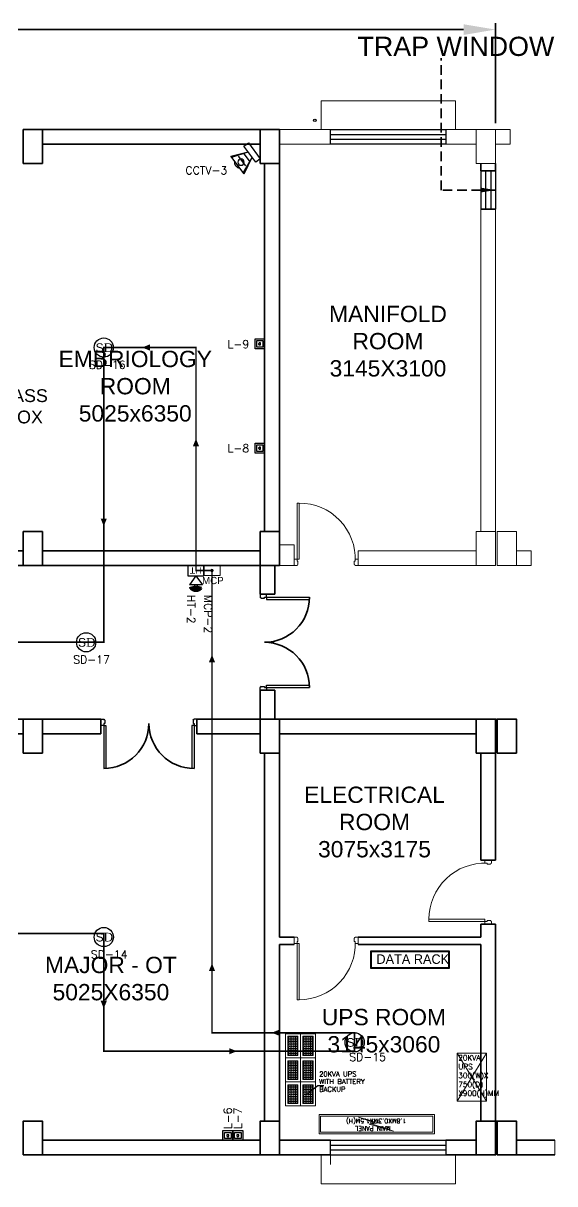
# Model space of a CAD drawing. Header units: millimetres. Extents: x 1380494 to 2061523, y -305664 to -174999.
# Drawn here: x 1834111 to 1842411, y -206533 to -188401 of the extents above; entities that cross this region are included whole.
import ezdxf
from ezdxf import colors
from ezdxf.entities.mleader import LeaderData, LeaderLine
from ezdxf.enums import TextEntityAlignment as Align
from ezdxf.math import Vec2, Vec3

# ---------------------------------------------------------------- set-up
doc = ezdxf.new("R2010")
doc.units = ezdxf.units.MM
doc.header["$LTSCALE"] = 600
doc.header["$MEASUREMENT"] = 0
doc.header["$PDMODE"] = 35
for name, pattern in [('CONTINU', [0]), ('DASHED2', [0.375, 0.25, -0.125]), ('HIDDEN', [0.375, 0.25, -0.125])]:
    doc.linetypes.add(name, pattern=pattern)
for name, color, linetype, lineweight in [('col', 5, 'Continuous', 35), ('D.F', 251, 'Continuous', 5), ('DOOR', 144, 'Continuous', 13), ('ELE- DBS', 1, 'Continuous', 9), ('ELE. DB', 1, 'Continuous', 9), ('FA-BELOW SMOKE DERECTOR', 1, 'Continuous', 25), ('FA-FIRE TEXT', 7, 'Continuous', 0), ('FA-MNUAL CALL POINT', 10, 'Continuous', 20), ('FA-SMOKE DETECTOR', 191, 'Continuous', 15), ('FA-ZONE-1 CABLE', 6, 'Continuous', 15), ('P-Wall', 250, 'Continuous', 35)]:
    doc.layers.add(name, color=color, linetype=linetype, lineweight=lineweight)
for name, color, linetype in [('DATA RACK', 1, 'Continuous'), ('ELE.ELECTRICAL PANELS', 1, 'Continuous'), ('ELE.LAN POINT', 3, 'Continuous'), ('FA-ELECTRONIC HOOTER', 6, 'Continuous'), ('Lines', 7, 'Continuous'), ('LV.CC CEMARA', 66, 'Continuous'), ('MEP_HVAC_COPPER_PIPE', 5, 'Continuous'), ('TEXT', 250, 'Continuous'), ('wall', 1, 'Continuous'), ('Window', 4, 'Continuous')]:
    doc.layers.add(name, color=color, linetype=linetype)
doc.styles.add('ARIAL', font='arial.ttf')
doc.styles.add('PDF Times New Roman', font='times.ttf')
doc.styles.add('ROMANS', font='romans.shx')
doc.styles.add('ROMANT', font='romant.shx')
doc.styles.get("Standard").update_dxf_attribs({"font": 'stylu.ttf'})
doc.styles.add('Tw Cen MT', font='TCM_____.TTF')
doc.dimstyles.get("Standard").update_dxf_attribs({"dimscale": 1.5, "dimtxt": 150, "dimasz": 150, "dimexe": 100, "dimexo": 100, "dimgap": 0.25, "dimtad": 0, "dimdec": 0, "dimzin": 0, "dimdsep": 46, "dimtxsty": 'ARIAL', "dimcen": 0.09, "dimdle": 100, "dimclrd": 7, "dimclre": 7, "dimclrt": 7, "dimadec": 0, "dimazin": 0, "dimtfac": 1, "dimtdec": 0, "dimtofl": 0, "dimtmove": 0, "dimatfit": 3, "dimfxl": 1, "dimtolj": 1, "dimtzin": 0, "dimarcsym": 0})

# ---------------------------------------------------------------- blocks, each defined once
blk = doc.blocks.new('W1800')
at = {"layer": 'wall', "color": 7}
for p, q in [((0, -58), (0, 173)), ((1800, 173), (1800, -58))]:
    blk.add_line(p, q, dxfattribs=at)
at = {"layer": 'Window'}
for p, q in [((0, 173), (1800, 173)), ((0, 98), (1800, 98)), ((1800, 18), (0, 18)), ((1800, -58), (0, -58))]:
    blk.add_line(p, q, dxfattribs=at)
blk = doc.blocks.new('A$C19B8274B')
at = {"layer": 'DOOR'}
blk.add_line((-45, 925), (-80, 925), dxfattribs=at)
at = {"layer": 'DOOR', "color": 8}
for p, q in [((-80, 50), (-80, 925)), ((-45, 50), (-45, 925)), ((-45, 50), (-80, 50)), ((-955, -50), (-955, -47.5)), ((-940, -35), (-942.5, -35)), ((-60, -35), (-57.5, -35)), ((-45, -50), (-45, -47.5))]:
    blk.add_line(p, q, dxfattribs=at)
for points in [[(-940, 15), (-955, 15), (-955, 50), (-1000, 50), (-1000, -50), (-955, -50)], [(-940, -35), (-940, 15)], [(-60, 15), (-45, 15), (-45, 50), (0, 50), (0, -50), (-45, -50)], [(-60, -35), (-60, 15)]]:
    blk.add_lwpolyline(points, dxfattribs=at)
for centre, radius, start, end in [((-80, 50), 875, 90, 182.29244), ((-955, -35), 12.5, 270, 0), ((-45, -35), 12.5, 180, 270)]:
    blk.add_arc(centre, radius, start, end, dxfattribs=at)
blk = doc.blocks.new('*D170')
at = {"layer": 'D.F', "color": 5, "lineweight": -2, "transparency": 16777216}
for p, q in [((3700, 16120), (3700, 17682)), ((36975, 16120), (36975, 17682)), ((4200, 17582), (16182, 17582)), ((36475, 17582), (24493, 17582))]:
    blk.add_line(p, q, dxfattribs=at)
at = {"layer": 'D.F', "color": 5, "transparency": 16777216}
for points in [[(4200, 17665), (4200, 17498), (3700, 17582)], [(36475, 17665), (36475, 17498), (36975, 17582)]]:
    blk.add_solid(points, dxfattribs=at)
at = {"layer": 'Defpoints', "color": 0, "transparency": 16777216}
for p in [(3700, 17582), (3700, 16020), (36975, 16020)]:
    blk.add_point(p, dxfattribs=at)
at = {"layer": 'D.F', "color": 7, "transparency": 16777216, "insert": (20337, 17582), "char_height": 750, "attachment_point": 5, "style": 'ROMANT'}
blk.add_mtext('\\A1;{\\H0.6667x;INFERTILITY CENTER}', dxfattribs=at)
blk = doc.blocks.new('Voice')
at = {"layer": 'ELE.LAN POINT', "color": 3}
for points in [[(0, -32), (128, -32), (128, 92), (0, 92)], [(22, -10), (106, -10), (106, 70), (22, 70)], [(77, 21), (70, 21), (70, 12), (58, 12), (58, 21), (51, 21), (51, 39), (77, 39)], [(76, 23), (68, 23), (68, 13), (59, 13), (59, 23), (52, 23), (52, 37), (76, 37)]]:
    blk.add_lwpolyline(points, close=True, dxfattribs=at)
blk = doc.blocks.new('RETETY')
at = {"layer": 'ELE- DBS'}
h = blk.add_hatch(dxfattribs=at)
h.set_pattern_fill('ANGLE', color=2, scale=3.830156, angle=90)
h.set_pattern_definition([(90, (316265.61, -529580.6), (-26.7536412, 3e-14), [19.4571936, -7.2964476]), (180, (316265.61, -529580.6), (-4e-14, -26.7536412), [19.4571936, -7.2964476])])
h.paths.add_polyline_path([(-430, 1088), (-430, 787), (-272, 787), (-272, 1088)])
h = blk.add_hatch(dxfattribs=at)
h.set_pattern_fill('ANGLE', color=2, scale=3.830156, angle=90)
h.set_pattern_definition([(90, (316499.715, -529580.6), (-26.7536412, 3e-14), [19.4571936, -7.2964476]), (180, (316499.715, -529580.6), (-4e-14, -26.7536412), [19.4571936, -7.2964476])])
h.paths.add_polyline_path([(-195, 1088), (-195, 787), (-37, 787), (-37, 1088)])
h = blk.add_hatch(dxfattribs=at)
h.set_pattern_fill('ANGLE', color=2, scale=3.830156, angle=90)
h.set_pattern_definition([(90, (316265.61, -529955.597), (-26.7536412, 3e-14), [19.4571936, -7.2964476]), (180, (316265.61, -529955.597), (-4e-14, -26.7536412), [19.4571936, -7.2964476])])
h.paths.add_polyline_path([(-430, 701), (-430, 412), (-272, 412), (-272, 701)])
h = blk.add_hatch(dxfattribs=at)
h.set_pattern_fill('ANGLE', color=2, scale=3.830156, angle=90)
h.set_pattern_definition([(90, (316499.715, -529955.597), (-26.7536412, 3e-14), [19.4571936, -7.2964476]), (180, (316499.715, -529955.597), (-4e-14, -26.7536412), [19.4571936, -7.2964476])])
h.paths.add_polyline_path([(-195, 701), (-195, 412), (-37, 412), (-37, 701)])
h = blk.add_hatch(dxfattribs=at)
h.set_pattern_fill('ANGLE', color=2, scale=3.830156, angle=90)
h.set_pattern_definition([(90, (316265.61, -530330.594), (-26.7536412, 3e-14), [19.4571936, -7.2964476]), (180, (316265.61, -530330.594), (-4e-14, -26.7536412), [19.4571936, -7.2964476])])
h.paths.add_polyline_path([(-430, 326), (-430, 37), (-272, 37), (-272, 326)])
h = blk.add_hatch(dxfattribs=at)
h.set_pattern_fill('ANGLE', color=2, scale=3.830156, angle=90)
h.set_pattern_definition([(90, (316499.715, -530330.594), (-26.7536412, 3e-14), [19.4571936, -7.2964476]), (180, (316499.715, -530330.594), (-4e-14, -26.7536412), [19.4571936, -7.2964476])])
h.paths.add_polyline_path([(-195, 326), (-195, 37), (-37, 37), (-37, 326)])
at = {"layer": 'ELE- DBS', "color": 3}
for p, q in [((-468, 750), (-234, 750)), ((-234, 750), (0, 750)), ((-468, 375), (-234, 375)), ((-234, 375), (0, 375))]:
    blk.add_line(p, q, dxfattribs=at)
for points in [[(-468, 0), (-468, 1125), (-234, 1125), (-234, 0)], [(-430, 787), (-430, 1088), (-272, 1088), (-272, 787)], [(-234, 0), (-234, 1125), (0, 1125), (0, 0)], [(-195, 787), (-195, 1088), (-37, 1088), (-37, 787)], [(-430, 412), (-430, 701), (-272, 701), (-272, 412)], [(-195, 412), (-195, 701), (-37, 701), (-37, 412)], [(-430, 37), (-430, 326), (-272, 326), (-272, 37)], [(-195, 37), (-195, 326), (-37, 326), (-37, 37)]]:
    blk.add_lwpolyline(points, close=True, dxfattribs=at)
blk = doc.blocks.new('SMOKE DETECTOR')
at = {"layer": 'FA-BELOW SMOKE DERECTOR', "color": 7}
blk.add_circle((931029, -118294), 166, dxfattribs=at)
at = {"layer": 'FA-BELOW SMOKE DERECTOR', "insert": (930887, -118373), "char_height": 150, "attachment_point": 7, "style": 'PDF Times New Roman'}
blk.add_mtext('{\\fArial|b0|i0|c0|p34;S}D', dxfattribs=at)
blk = doc.blocks.new('MCP')
at = {"layer": 'FA-MNUAL CALL POINT'}
h = blk.add_hatch(color=256, dxfattribs=at)
h.set_gradient(color1=(255, 0, 0), color2=(255, 39, 39), centered=1, one_color=1, tint=0.57958)
h.paths.add_polyline_path([(417504, 744464, 1), (417478, 744464, 1)])
blk.add_lwpolyline([(417408, 744516), (417574, 744516), (417574, 744412), (417408, 744412)], close=True, dxfattribs=at)
blk.add_circle((417490, 744464), 13, dxfattribs=at)
at = {"layer": 'FA-MNUAL CALL POINT', "insert": (417500, 744322), "char_height": 75, "width": 244.76, "attachment_point": 8}
blk.add_mtext('MCP', dxfattribs=at)
blk = doc.blocks.new('110DB FIRE HOOTER')
at = {"layer": 'FA-ELECTRONIC HOOTER', "color": 53, "linetype": 'DASHED2'}
for p, q in [((-0.238, 0), (-0.238, -0.311)), ((0.238, 0), (-0.238, 0)), ((-0.238, -0.311), (0.238, -0.311)), ((0.238, -0.311), (0.238, 0))]:
    blk.add_line(p, q, dxfattribs=at)
at = {"layer": 'FA-ELECTRONIC HOOTER', "color": 53, "linetype": 'DASHED2', "ltscale": 0.1}
for p, q in [((0, -0.311), (-0.19, -0.576)), ((0, -0.311), (0.19, -0.576)), ((0.19, -0.576), (-0.19, -0.576))]:
    blk.add_line(p, q, dxfattribs=at)
for radius, start, end in [(0.231, 210.2007, 319.4187), (0.193, 212.22, 327.78), (0.155, 215.2483, 324.7517), (0.118, 220.3172, 319.6828), (0.08, 230.7147, 309.2853)]:
    blk.add_arc((0, -0.536), radius, start, end, dxfattribs=at)
at = {"layer": 'FA-ELECTRONIC HOOTER', "color": 53, "insert": (0.165, -0.247), "char_height": 0.1942, "width": 0.36807, "attachment_point": 1, "rotation": 180}
blk.add_mtext('HT', dxfattribs=at)
blk = doc.blocks.new('CC CEMARA')
at = {"layer": 'LV.CC CEMARA', "linetype": 'ByBlock'}
for p, q in [((94, -242), (19, -67)), ((19, -67), (104, -231)), ((47, -104), (105, -35)), ((240, -67), (65, -12)), ((232, -76), (65, -12)), ((81, -159), (163, -62)), ((94, -242), (240, -67))]:
    blk.add_line(p, q, dxfattribs=at)
blk.add_lwpolyline([(111, 43), (66, 80), (-66, -80), (-22, -117)], close=True, dxfattribs=at)
blk.add_circle((133, -123), 32.9, dxfattribs=at)
blk.add_arc((132, -124), 66.7, 275.3702, 5.5412, dxfattribs=at)
blk = doc.blocks.new('rwgha')
at = {"color": 8, "lineweight": 25}
for p, q in [((33400, 8759.3), (33300, 8759.3)), ((33300, 8759.3), (33300, 8714.3)), ((33300, 8714.3), (33302.5, 8714.3)), ((33365, 8699.3), (33365, 8714.3)), ((33365, 8714.3), (33400, 8714.3)), ((33400, 8714.3), (33400, 8759.3)), ((33400, 8714.3), (34070, 8714.3)), ((33400, 8714.3), (33400, 8679.3)), ((33315, 8699.3), (33315, 8701.8)), ((33315, 8699.3), (33365, 8699.3)), ((33400, 8679.3), (34070, 8679.3)), ((33300, 7259.3), (33300, 7304.3)), ((33300, 7304.3), (33302.5, 7304.3)), ((33400, 7259.3), (33300, 7259.3)), ((33400, 7259.3), (33300, 7259.3)), ((33315, 7319.3), (33315, 7316.8)), ((33315, 7319.3), (33365, 7319.3)), ((33365, 7319.3), (33365, 7304.3)), ((33365, 7304.3), (33400, 7304.3)), ((33400, 7339.3), (34070, 7339.3)), ((33400, 7304.3), (33400, 7339.3)), ((33400, 7304.3), (34070, 7304.3)), ((33400, 7304.3), (33400, 7259.3)), ((30812.3, 6707.4), (30812.3, 6807.4)), ((30812.3, 6707.4), (30812.3, 6807.4)), ((30812.3, 6807.4), (30857.3, 6807.4)), ((30857.3, 6807.4), (30857.3, 6804.9)), ((30872.3, 6742.4), (30857.3, 6742.4)), ((30857.3, 6742.4), (30857.3, 6707.4)), ((30872.3, 6792.4), (30869.8, 6792.4)), ((30872.3, 6792.4), (30872.3, 6742.4)), ((32252.3, 6792.4), (32254.8, 6792.4)), ((32252.3, 6792.4), (32252.3, 6742.4)), ((32252.3, 6742.4), (32267.3, 6742.4)), ((32312.3, 6807.4), (32267.3, 6807.4)), ((32267.3, 6807.4), (32267.3, 6804.9)), ((32267.3, 6742.4), (32267.3, 6707.4)), ((32312.3, 6707.4), (32312.3, 6807.4)), ((30857.3, 6707.4), (30812.3, 6707.4)), ((30857.3, 6707.4), (30857.3, 6037.4)), ((30857.3, 6707.4), (30892.3, 6707.4)), ((30892.3, 6707.4), (30892.3, 6037.4)), ((32232.3, 6707.4), (32232.3, 6037.4)), ((32267.3, 6707.4), (32232.3, 6707.4)), ((32267.3, 6707.4), (32312.3, 6707.4)), ((32267.3, 6707.4), (32267.3, 6037.4))]:
    blk.add_line(p, q, dxfattribs=at)
for p, q in [((36745, 4605), (36975, 4605)), ((36745, 3605), (36975, 3605))]:
    blk.add_line(p, q)
at = {"color": 8}
for centre, radius, start, end in [((33315, 8714.3), 12.5, 180, 270), ((33365, 8714.3), 705, 270, 0), ((33365, 7304.3), 705, 0, 90), ((33315, 7304.3), 12.5, 90, 180), ((30857.3, 6792.4), 12.5, 0, 90), ((30857.3, 6742.4), 705, 270, 0), ((32267.3, 6742.4), 705, 180, 270), ((32267.3, 6792.4), 12.5, 90, 180)]:
    blk.add_arc(centre, radius, start, end, dxfattribs=at)
at = {"layer": 'col'}
for points in [[(29600, 15490), (29900, 15490), (29900, 16020), (29600, 16020)], [(33300, 15490), (33600, 15490), (33600, 16020), (33300, 16020)], [(29600, 9210), (29900, 9210), (29900, 9740), (29600, 9740)], [(33300, 9210), (33600, 9210), (33600, 9740), (33300, 9740)], [(29600, 6280), (29900, 6280), (29900, 6810), (29600, 6810)], [(33300, 6280), (33600, 6280), (33600, 6810), (33300, 6810)], [(36675, 6280), (36975, 6280), (36975, 6810), (36675, 6810)], [(37000, 6280), (37300, 6280), (37300, 6810), (37000, 6810)], [(29600, 0), (29900, 0), (29900, 530), (29600, 530)], [(33300, 0), (33600, 0), (33600, 530), (33300, 530)], [(36675, 0), (36975, 0), (36975, 530), (36675, 530)], [(37000, 0), (37300, 0), (37300, 530), (37000, 530)]]:
    blk.add_lwpolyline(points, close=True, dxfattribs=at)
at = {"layer": 'D.F'}
for p, q in [((34400.3, 16020), (33600, 16020)), ((34400.3, 16020), (34400.3, 15790)), ((36675, 16020), (36200.3, 16020)), ((36200.3, 16020), (36200.3, 15790)), ((36975, 16020), (37205, 16020)), ((37205, 16020), (37205, 15790)), ((34400.3, 15790), (33600, 15790)), ((36675, 15790), (36200.3, 15790)), ((37205, 15790), (36975, 15790)), ((36745, 14775), (36745, 12575)), ((36975, 14775), (36975, 12890)), ((36975, 12890), (36975, 9740)), ((36745, 12575), (36745, 9740)), ((33600, 9533), (33830, 9533)), ((33830, 9533), (33830, 9210)), ((34830, 9440), (36675, 9440)), ((34830, 9440), (34830, 9210)), ((37300, 9440), (37530, 9440)), ((37530, 9440), (37530, 9210)), ((33600, 9210), (33830, 9210)), ((34830, 9210), (36675, 9210)), ((37530, 9210), (37300, 9210)), ((33830, 3405), (33830, 3290)), ((34830, 3290), (34830, 3405)), ((36200, 230), (36200, 0)), ((37900, 0), (37900, 230)), ((34400, 80), (34400, -150))]:
    blk.add_line(p, q, dxfattribs=at)
for points in [[(36350.3, 16020), (36350.3, 16470), (34250.3, 16470), (34250.3, 16020)], [(36350, 0), (36350, -450), (34250, -450), (34250, 0)]]:
    blk.add_lwpolyline(points, dxfattribs=at)
for points in [[(36675, 15490), (36975, 15490), (36975, 16020), (36675, 16020)], [(36675, 9210), (36975, 9210), (36975, 9740), (36675, 9740)], [(37000, 9210), (37300, 9210), (37300, 9740), (37000, 9740)]]:
    blk.add_lwpolyline(points, close=True, dxfattribs=at)
at = {"layer": 'MEP_HVAC_COPPER_PIPE'}
blk.add_circle((34153.2, 16165), 20, dxfattribs=at)
at = {"layer": 'P-Wall', "color": 8}
for p, q in [((29900, 16020), (33300, 16020)), ((29900, 15790), (33300, 15790)), ((29900, 230), (33300, 230)), ((29900, 0), (33300, 0))]:
    blk.add_line(p, q, dxfattribs=at)
at = {"layer": 'P-Wall', "color": 8, "linetype": 'Continuous'}
for p, q in [((33370, 15490), (33370, 9740)), ((33600, 15490), (33600, 9740)), ((36745, 15375), (36745, 15490)), ((36745, 15375), (36745, 15420)), ((36975, 15375), (36975, 15490)), ((36975, 15375), (36975, 15420)), ((36975, 15375), (36745, 15375)), ((36975, 14775), (36745, 14775)), ((28345, 9440), (29600, 9440)), ((29600, 9440), (29600, 9440)), ((29900, 9440), (33300, 9440)), ((28230, 9210), (33300, 9210)), ((29600, 9210), (29600, 9210)), ((28230, 6810), (30812.3, 6807.4)), ((30812.3, 6577.4), (30812.3, 6807.4)), ((33600, 6810), (36675, 6810)), ((28230, 6580), (29600, 6580)), ((29900, 6580), (30812.3, 6577.4)), ((33600, 6580), (36675, 6580)), ((33370, 530), (33370, 6280)), ((33600, 3405), (33600, 6280)), ((36745, 4605), (36745, 6280)), ((36975, 4605), (36975, 6280)), ((36745, 3405), (36745, 3605)), ((36975, 530), (36975, 3605)), ((33600, 3405), (33830, 3405)), ((33600, 3290), (33830, 3290)), ((33600, 530), (33600, 3290)), ((34830, 3405), (36745, 3405)), ((34830, 3290), (36745, 3290)), ((36745, 530), (36745, 3290)), ((34400, 230), (33600, 230)), ((36675, 230), (36200, 230)), ((37900, 230), (37300, 230)), ((34400, 0), (33600, 0)), ((36675, 0), (36200, 0)), ((37900, 0), (37300, 0))]:
    blk.add_line(p, q, dxfattribs=at)
at = {"layer": 'P-Wall'}
for p, q in [((33300, 9210), (33300, 8760)), ((33530, 8760), (33530, 9210)), ((33300, 8760), (33530, 8760)), ((33530, 7259.3), (33300, 7259.3)), ((33300, 7259.3), (33300, 6810)), ((33530, 6810), (33530, 7259.3)), ((32313, 6580), (32313, 6810)), ((32313, 6810), (33300, 6810)), ((33300, 6580), (32313, 6580)), ((36975, 530), (37000, 530))]:
    blk.add_line(p, q, dxfattribs=at)
at = {"layer": 'Window', "ltscale": 750}
for p, q in [((36745, 15375), (36745, 14775)), ((36820, 15375), (36820, 14775)), ((36900, 15375), (36900, 14775)), ((36975, 15375), (36975, 14775))]:
    blk.add_line(p, q, dxfattribs=at)
at = {"layer": 'D.F'}
for p in [(34400.3, 15847.5), (34400, 57.5)]:
    blk.add_blockref('W1800', p, dxfattribs=at)
at = {"layer": 'D.F', "xscale": -1}
blk.add_blockref('A$C19B8274B', (33830, 9260), dxfattribs=at)
at = {"layer": 'D.F', "xscale": -1, "rotation": 90}
blk.add_blockref('A$C19B8274B', (36860, 3605), dxfattribs=at)
at = {"layer": 'D.F', "rotation": 180}
blk.add_blockref('A$C19B8274B', (33830, 3351.5), dxfattribs=at)
at = {"layer": 'TEXT', "color": 8, "style": 'ARIAL'}
blk.add_text('TRAP WINDOW', height=300, dxfattribs=at).set_placement((36356.1, 17080.3), align=Align.BOTTOM_CENTER)
for s, insert, char_height, width, attachment_point in [('MANIFOLD ROOM\\P3145X3100', (35295.4, 12713), 255, 2493.817, 5), ('EMBRIOLOGY ROOM 5025x6350', (31348.9, 12009.4), 255, 2711.593, 5), ('PASS BOX', (29612.4, 11694.7), 200, 1149.25, 5), ('ELECTRICAL ROOM\\P3075x3175', (35085.1, 5755.1), 255, 2572.786, 2), ('MAJOR - OT\\P5025X6350', (30969.2, 2754.6), 255, 2454.158, 5), ('UPS ROOM\\P3145x3060', (35231.9, 2282.1), 255, 2572.786, 2)]:
    blk.add_mtext(s, dxfattribs=dict(at, insert=insert, char_height=char_height, width=width, attachment_point=attachment_point))
at = {"layer": 'D.F'}
dim = blk.add_aligned_dim(p1=(36975, 16020), p2=(3700, 16020), distance=-1561.6, text='{\\H0.6667x;INFERTILITY CENTER}', dimstyle='Standard', override={"dimscale": 1, "dimtxt": 750, "dimasz": 500, "dimtxsty": 'ROMANT', "dimclrd": 5, "dimclre": 5, "dimclrt": 7}, dxfattribs=at)
dim.commit()
dim.dimension.update_dxf_attribs({"geometry": '*D170', "text_midpoint": (20337.5, 17581.6)})
at = {"layer": 'Lines', "linetype": 'HIDDEN'}
blk.add_leader([(36975, 15075), (36126.8, 15075), (36126.8, 17135.2)], dimstyle='Standard', override={"dimgap": 0.25, "dimtad": 0}, dxfattribs=at)

msp = doc.modelspace()

# ---------------------------------------------------------------- linework, layer by layer
at = {"layer": 'DATA RACK', "color": 1, "ltscale": 5}
for points in [[(1839536.5974, -202892.8395), (1840763.5804, -202892.8395), (1840763.5804, -203170.3164), (1839536.5974, -203170.3164)], [(1839550.0889, -202906.331), (1840750.0889, -202906.331), (1840750.0889, -203156.8249), (1839550.0889, -203156.8249)]]:
    msp.add_lwpolyline(points, close=True, dxfattribs=at)
at = {"layer": 'ELE- DBS', "color": 3}
for p, q in [((1840884.7586, -204489.7357), (1841343.099, -205239.7472)), ((1841343.099, -204489.7357), (1840884.7586, -205239.7472))]:
    msp.add_line(p, q, dxfattribs=at)
msp.add_lwpolyline([(1840884.7586, -204489.7357), (1841343.099, -204489.7357), (1841343.099, -205239.7472), (1840884.7586, -205239.7472)], close=True, dxfattribs=at)
at = {"layer": 'ELE.ELECTRICAL PANELS', "lineweight": 5}
for points in [[(1838730.2631, -205752.8395), (1838730.2631, -205452.4874), (1840530.2631, -205452.4874), (1840530.2631, -205752.8395)], [(1838754.1104, -205726.9922), (1838754.1104, -205478.7509), (1840506.4158, -205478.7509), (1840506.4158, -205726.9922)]]:
    msp.add_lwpolyline(points, close=True, dxfattribs=at)
msp.add_lwpolyline([(1839892.8014, -205708.7148), (1839549.0358, -205596.2508), (1839664.3331, -205578.5434), (1839346.8081, -205489.6314), (1839595.9851, -205582.1525), (1839512.8297, -205599.8031), (1839892.8014, -205708.7148)], dxfattribs=at)
at = {"layer": 'FA-SMOKE DETECTOR', "color": 211}
for points in [[(1836088.1696, -193467.7395, 97.2864, 0, 0), (1835966.891, -193467.7395, 0, 0, 0)], [(1836808.1866, -195011.9505, 97.2864, 0, 0), (1836808.1866, -194890.6719, 0, 0, 0)], [(1835368.1526, -196139.214, 97.2864, 0, 0), (1835368.1526, -196260.4926, 0, 0, 0)], [(1837058.2571, -198386.8182, 97.2864, 0, 0), (1837058.2571, -198265.5396, 0, 0, 0)], [(1837058.2571, -203210.1275, 97.2864, 0, 0), (1837058.2571, -203088.849, 0, 0, 0)], [(1835368.1526, -203673.2467, 97.2864, 0, 0), (1835368.1526, -203794.5252, 0, 0, 0)], [(1838110.6526, -204172.8395, 97.2864, 0, 0), (1837989.374, -204172.8395, 0, 0, 0)], [(1837326.499, -204462.1844, 97.2864, 0, 0), (1837447.7776, -204462.1844, 0, 0, 0)]]:
    msp.add_lwpolyline(points, format="xyseb", dxfattribs=at)
at = {"layer": 'FA-ZONE-1 CABLE', "color": 211}
msp.add_lwpolyline([(1829875.6526, -202620.8097, 25, 25, 0), (1835368.1526, -202620.8097, 25, 25, 0), (1835368.1526, -204462.1844, 25, 25, 0), (1839284.8454, -204462.1844, 25, 25, 0), (1839284.8454, -204172.8395, 25, 25, 0), (1837058.2571, -204172.8395, 25, 25, 0), (1837058.2571, -196951.7736, 25, 25, 0), (1836808.1866, -196951.7736, 25, 25, 0), (1836808.1866, -193467.7395, 25, 25, 0), (1835368.1526, -193467.7395, 25, 25, 0), (1835368.1526, -198072.8395, 25, 25, 0), (1829658.1526, -198072.8395, 25, 25, 0)], format="xyseb", dxfattribs=at)

# ---------------------------------------------------------------- block references
at = {"layer": 'ELE. DB', "linetype": 'ByBlock'}
msp.add_blockref('RETETY', (1838672.4837, -205313.6084), dxfattribs=at)
at = {"layer": 'ELE.LAN POINT', "color": 7, "xscale": -1.211286963933217, "yscale": 1.211286963933217, "zscale": 1.211286963933217, "rotation": 269.9999999999999}
for p in [(1837769.2142, -193488.5622), (1837769.2142, -195117.3665)]:
    msp.add_blockref('Voice', p, dxfattribs=at)
at = {"layer": 'ELE.LAN POINT', "color": 7, "xscale": -1.211286963933217, "yscale": 1.211286963933217, "zscale": 1.211286963933217}
for p in [(1837384.2665, -205814.2779), (1837539.1579, -205814.2779)]:
    msp.add_blockref('Voice', p, dxfattribs=at)
at = {"layer": 'FA-BELOW SMOKE DERECTOR', "color": 6, "xscale": 0.9035551315104862, "yscale": 0.9035551315104862, "zscale": 0.9035551315104862}
for p in [(994132.3655, -86582.706), (993857.3655, -91187.806), (994132.3655, -95792.806), (998049.0582, -97437.806)]:
    msp.add_blockref('SMOKE DETECTOR', p, dxfattribs=at)
at = {"layer": 'FA-ELECTRONIC HOOTER', "color": 1, "xscale": 524.5490323392462, "yscale": 524.5490323392462, "zscale": 524.5490323392462, "rotation": 359.9999999999999}
msp.add_blockref('110DB FIRE HOOTER', (1836808.1866, -196872.8394), dxfattribs=at)
at = {"layer": 'FA-MNUAL CALL POINT', "xscale": 1.510701213137029, "yscale": 1.510701213137029, "zscale": 1.510701213137029, "rotation": 359.9999999999999}
msp.add_blockref('MCP', (1206354.8522, -1321614.0639), dxfattribs=at)
at = {"layer": 'LV.CC CEMARA', "xscale": -1.500000000000001, "yscale": 1.5, "zscale": 1.5, "rotation": 357.2623958888427}
msp.add_blockref('CC CEMARA', (1837719.2919, -190396.6171), dxfattribs=at)
at = {"layer": 'P-Wall'}
msp.add_blockref('rwgha', (1804510.6526, -206082.8395), dxfattribs=at)

# ---------------------------------------------------------------- texts
at = {"layer": 'DATA RACK', "color": 1, "ltscale": 5, "insert": (1839625.7426, -202948.7483), "char_height": 148.30641, "width": 1124.34631, "attachment_point": 1, "style": 'Tw Cen MT'}
msp.add_mtext('DATA RACK', dxfattribs=at)
at = {"layer": 'ELE. DB', "color": 0, "insert": (1840904.4554, -204521.9668), "char_height": 83.334613, "attachment_point": 1}
msp.add_mtext('{\\Fromans.shx|c0;20KVA\\PUPS\\P300(W)X\\P750(D)\\PX900(H)MM\\P} ', dxfattribs=at)
at = {"layer": 'FA-FIRE TEXT', "color": 200, "linetype": 'CONTINU', "char_height": 125, "width": 349.837865, "attachment_point": 1, "style": 'ROMANS'}
for s, insert in [('{\\C256;CCTV-3\\P}', (1836643.4412, -190637.4166)), ('{\\C256;L-9\\P}', (1837301.055, -193353.3548)), ('{\\C256;SD-16\\P}', (1835136.8712, -193675.4118)), ('{\\C256;L-8\\P}', (1837301.055, -194979.6253)), ('{\\C256;SD-17\\P}', (1834891.0508, -198280.7768)), ('{\\C256;SD-14\\P}', (1835166.0508, -202885.7768)), ('{\\C256;SD-15\\P}', (1839201.7831, -204489.6429))]:
    msp.add_mtext(s, dxfattribs=dict(at, insert=insert))
for s, insert, rotation in [('{\\C256;HT-2\\P}', (1836797.5611, -197331.0929), 270), ('{\\C256;MCP-2\\P}', (1837062.4072, -197331.0929), 270), ('{\\C256;L-6\\P}', (1837242.5696, -205678.9541), 90), ('{\\C256;L-7\\P}', (1837397.4609, -205679.1551), 90)]:
    msp.add_mtext(s, dxfattribs=dict(at, insert=insert, rotation=rotation))
at = {"layer": 'TEXT', "color": 7, "linetype": 'Continuous', "ltscale": 12, "style": 'ROMANS'}
for s, height, p in [('20KVA UPS', 77.12495, (1838731.6842, -204855.8981, 0)), ('WITH BATTERY', 77.124947, (1838731.6842, -204973.4015, 0)), ('BACKUP', 77.12495, (1838731.6842, -205093.7586, 0))]:
    msp.add_text(s, height=height, dxfattribs=at).set_placement(p)
at = {"layer": 'TEXT', "color": 0, "linetype": 'Continuous', "ltscale": 12, "style": 'ROMANS'}
for s, height, p in [('1.8MX0.3MX1.5M(H)', 70.100981, (1840090.6018, -205516.5312)), ('MAIN PANEL', 70.10098, (1839847.7525, -205633.2861))]:
    msp.add_text(s, height=height, rotation=180, dxfattribs=at).set_placement(p)

# ---------------------------------------------------------------- leaders
at = {"layer": 'TEXT', "color": 0, "linetype": 'Continuous', "ltscale": 12}
ml = msp.add_multileader_mtext('Standard', dxfattribs=at)
ml.set_content(' ')
ml.set_leader_properties()
ml.build(insert=Vec2(0, 0))
ml.multileader.update_dxf_attribs({"dogleg_length": 91.6942, "arrow_head_size": 61.1295})
ctx = ml.context
ctx.base_point, ctx.char_height, ctx.arrow_head_size, ctx.landing_gap_size, ctx.plane_origin, ctx.plane_x_axis = Vec3(1838803.7911, -204997.2413), 2.4452, 61.1295, 1.2226, Vec3(1838504.5511, -205080.6857), Vec3(-1, 0)
ctx.text_align_type = 2
notes = []
notes.append((ctx, [(0, (1, 1, 0), (1838712.0969, -204997.2413), (1, 0), 91.6942, [(0, [(1838504.5511, -205152.1973)], 0, [])])]))
ctx.mtext.insert, ctx.mtext.flow_direction = Vec3(1838805.0137, -204995.7742), 5
for ctx, leaders in notes:
    for number, flags, end, landing, length, lines in leaders:
        leader = LeaderData()
        leader.index, (leader.has_last_leader_line, leader.has_dogleg_vector, leader.attachment_direction) = number, flags
        leader.last_leader_point, leader.dogleg_vector, leader.dogleg_length = Vec3(end), Vec3(landing), length
        for number, points, colour, breaks in lines:
            line = LeaderLine()
            line.index, line.vertices, line.color, line.breaks = number, Vec3.list(points), colors.encode_raw_color(colour), breaks
            leader.lines.append(line)
        ctx.leaders.append(leader)

doc.saveas('drawing.dxf')
